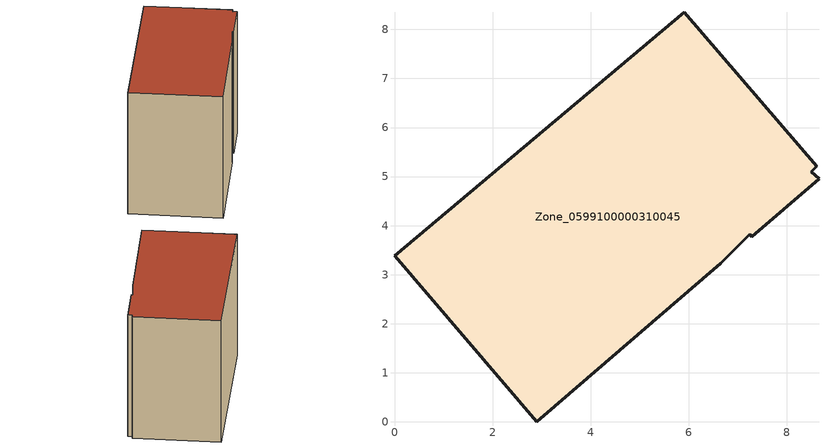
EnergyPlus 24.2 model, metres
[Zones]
Zone_0599100000310045
 floor ground (C_G): 6.65,3.23 2.9,0 0,3.38 5.91,8.35 8.61,5.21 8.5,5.1 8.66,4.95 7.29,3.77 7.24,3.83 z0
 wall outside (C_F): 2.9,0 6.65,3.23 7.24,3.83 7.29,3.77 8.66,4.95 8.5,5.1 8.61,5.21 5.91,8.35 0,3.38 2.9,0 z0:6.61
 roof outside (C_R): 8.5,5.1 8.61,5.21 5.91,8.35 0,3.38 2.9,0 6.65,3.23 7.24,3.83 7.29,3.77 8.66,4.95 z6.61
[BUILDING]
Pand.0599100000310045: North Axis=0; Terrain=City; Loads Convergence Tolerance Value=0.04; Temperature Convergence Tolerance Value=0.4; Solar Distribution=FullExterior; Maximum Number of Warmup Days=25; Minimum Number of Warmup Days=1
[Site:Location]
Rotterdam.The.Hague.AP_ZH_NLD Design_Conditions: Latitude=51.96; Longitude=4.45; Time Zone=1; Elevation=-4.5
[SITE:GROUNDTEMPERATURE:BUILDINGSURFACE]
18, 18, 18, 18, 18, 18, 18, 18, 18, 18, 18, 18
[MATERIAL] Thermal Absorptance=0.9; Solar Absorptance=0.7; Visible Absorptance=0.7
Name | Roughness | Thickness | Conductivity | Density | Specific Heat
G.TI.1946 | MediumSmooth | 0.15 | 1 | 540 | 1210
F.TI.1946 | Rough | 0.3 | 0.857143 | 1920 | 840
R.TI.1946 | MediumRough | 0.2 | 0.1 | 1500 | 1000
[CONSTRUCTION]
C_G: G.TI.1946
C_F: F.TI.1946
C_R: R.TI.1946
[ZONE]
Zone_0599100000310045: Type=1; Multiplier=1; Ceiling Height=Autocalculate; Volume=Autocalculate; Floor Area=autocalculate; Part of Total Floor Area=Yes
[ZONEINFILTRATION:DESIGNFLOWRATE]
Infil_Zone_0599100000310045: Zone or ZoneList or Space or SpaceList=Zone_0599100000310045; Schedule=AlwaysOn; Design Flow Rate Calculation Method=Flow/Area; Flow Rate per Floor Area=0.003; Constant Term Coefficient=1; Temperature Term Coefficient=0; Velocity Term Coefficient=0; Velocity Squared Term Coefficient=0
[HVACTEMPLATE:ZONE:IDEALLOADSAIRSYSTEM]
Zone_0599100000310045: Maximum Heating Supply Air Temperature=50; Minimum Cooling Supply Air Temperature=13; Maximum Heating Supply Air Humidity Ratio=0.0156; Minimum Cooling Supply Air Humidity Ratio=0.0077; Heating Limit=NoLimit; Cooling Limit=NoLimit; Dehumidification Control Type=ConstantSensibleHeatRatio; Cooling Sensible Heat Ratio=0.7; Dehumidification Setpoint=60; Humidification Control Type=None; Humidification Setpoint=30; Outdoor Air Method=None; Outdoor Air Flow Rate per Person=0.00944; Outdoor Air Flow Rate per Zone Floor Area=0; Outdoor Air Flow Rate per Zone=0; Demand Controlled Ventilation Type=None; Outdoor Air Economizer Type=NoEconomizer; Heat Recovery Type=None; Sensible Heat Recovery Effectiveness=0.7; Latent Heat Recovery Effectiveness=0.65
[ZONECONTROL:THERMOSTAT]
ThermostatControl_Zone_0599100000310045: Zone or ZoneList=Zone_0599100000310045; Control Type Schedule=DualSetpointControlType; Control 1=Thermostat_Zone_0599100000310045; Temperature Difference Between Cutout And Setpoint=0
[THERMOSTATSETPOINT:DUALSETPOINT]
Thermostat_Zone_0599100000310045: Heating Setpoint Temperature Schedule=HeatingSetpoint_Zone_0599100000310045; Cooling Setpoint Temperature Schedule=CoolingSetpoint_Zone_0599100000310045
[SCHEDULE:COMPACT]
HeatingSetpoint_Zone_0599100000310045: Through: 12/31, For: AllDays, Until: 24:00, 21
CoolingSetpoint_Zone_0599100000310045: Through: 12/31, For: AllDays, Until: 24:00, 24
DualSetpointControlType: Through: 12/31, For: AllDays, Until: 24:00, 4
AlwaysOn: Through: 12/31, For: AllDays, Until: 24:00, 1
